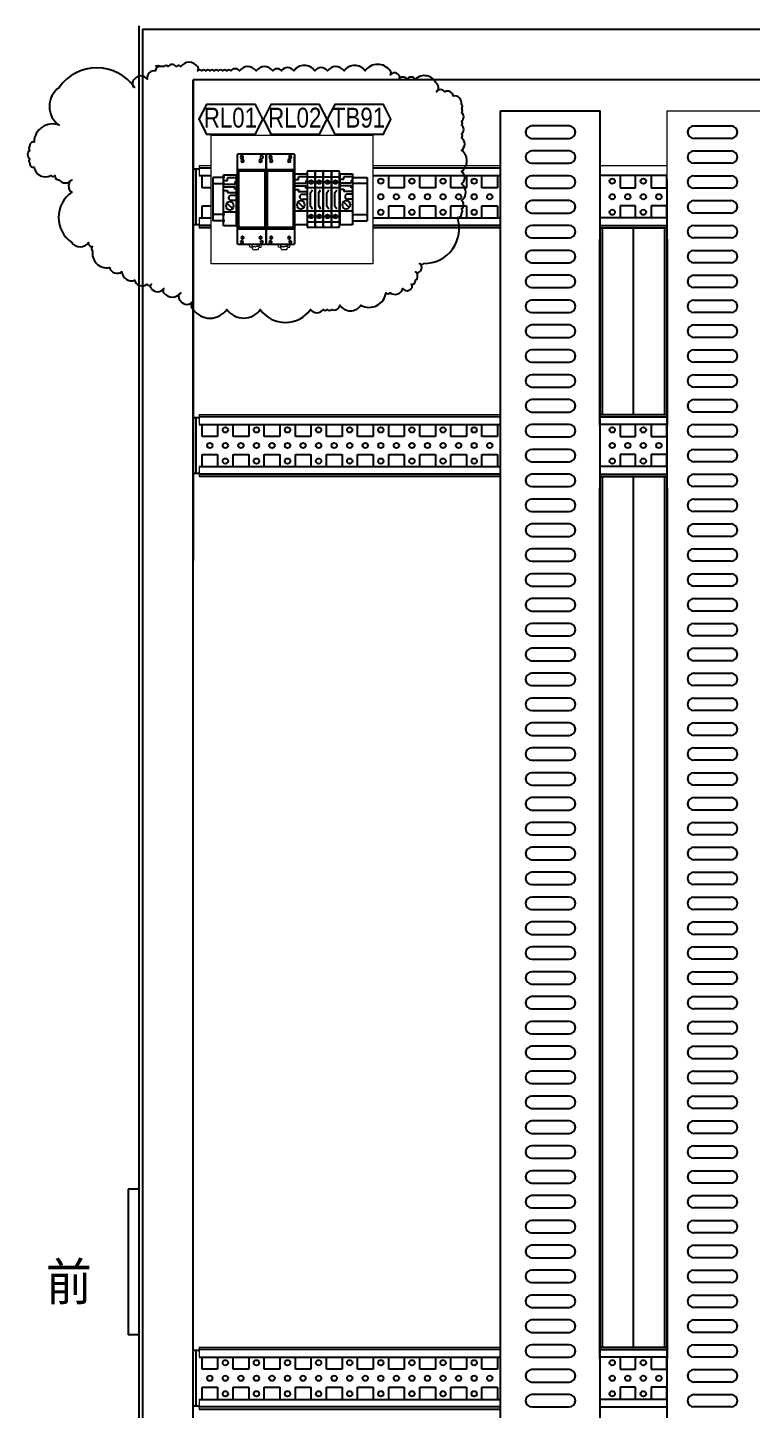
# Model space of a CAD drawing. Extents: x 81444 to 119867, y -54816 to -29062.
# Drawn here: x 102136 to 102717, y -30848 to -29737 of the extents above; entities that cross this region are included whole.
import ezdxf
from ezdxf.lldxf.tags import DXFTag

# ---------------------------------------------------------------- set-up
doc = ezdxf.new("R2010")
doc.units = 0
doc.header["$LTSCALE"] = 100
doc.header["$MEASUREMENT"] = 0
doc.layers.add('PANEL', color=7, linetype='Continuous')
doc.layers.add('Panel Comp', color=7, linetype='Continuous')
doc.layers.add('细实线', color=7, linetype='Continuous', lineweight=20)
doc.styles.add('HZ', font='arial.ttf', dxfattribs={"width": 0.7})
tags = doc.linetypes.add('HIDDEN2', pattern=[0.1875, 0.125, -0.0625]).pattern_tags.tags
tags[6:7] = [DXFTag(74, 4), DXFTag(75, 0), DXFTag(340, '0'), DXFTag(46, 1.0), DXFTag(50, 0.0), DXFTag(44, 0.0), DXFTag(45, 0.0)]
tags[4:5] = [DXFTag(74, 4), DXFTag(75, 0), DXFTag(340, '0'), DXFTag(46, 1.0), DXFTag(50, 0.0), DXFTag(44, 0.0), DXFTag(45, 0.0)]

# ---------------------------------------------------------------- blocks, each defined once
blk = doc.blocks.new('堵头')
at = {"color": 53}
for p, q in [((0, -41), (0, 0)), ((0, 0), (10, 0)), ((10, 0), (10, -41)), ((0, -11), (10, -11)), ((0, -20.6), (4, -20.6)), ((7.3, -18.3), (2.7, -13.8)), ((0, -24.6), (4, -24.6)), ((0, -26.6), (7, -26.6)), ((0, -29.6), (1, -29.6)), ((1, -29.6), (1, -31.6)), ((10, -31.6), (1, -31.6)), ((7, -28.6), (7, -26.6)), ((10, -28.6), (7, -28.6)), ((0, -35.6), (1, -35.6)), ((0, -38.6), (7, -38.6)), ((10, -41), (0, -41)), ((10, -33.6), (1, -33.6)), ((1, -35.6), (1, -33.6)), ((10, -36.6), (7, -36.6)), ((7, -36.6), (7, -38.6))]:
    blk.add_line(p, q, dxfattribs=at)
blk.add_arc((4, -22.6), 2, 270, 90, dxfattribs=at)
blk.add_ellipse((5, -16.1), major_axis=(0, -3.5), ratio=0.857143, start_param=4.712389, end_param=10.995574, dxfattribs=at)
blk = doc.blocks.new('MY2NJ-K')
at = {"lineweight": 0}
for p, q in [((38.5, -10), (36.5, -9.7)), ((38.9, -11.9), (38.5, -10)), ((36.5, -11.5), (38, -11.5)), ((36.5, -17.6), (38, -17.6)), ((38.5, -19.1), (36.5, -19.4)), ((38, -11.5), (38, -14)), ((38, -17.6), (38, -15.1)), ((38.9, -17.2), (38.5, -19.1)), ((40.3, -12.5), (38.9, -11.9)), ((40.3, -16.6), (38.9, -17.2)), ((40.3, -12.5), (40.3, -16.6))]:
    blk.add_line(p, q, dxfattribs=at)
blk.add_arc((38, -14.5), 0.532, 270.5495, 89.4505, dxfattribs=at)
at = {"layer": 'Panel Comp'}
for p, q in [((12, -23), (-34, -23)), ((5.5, -23), (-33.7, -23)), ((5.5, -23), (-33.7, -23)), ((8.6, -23), (-30.6, -23)), ((11, -23), (-28.3, -23))]:
    blk.add_line(p, q, dxfattribs=at)
blk.add_lwpolyline([(36.5, -22), (36.5, -1, 0.414214), (35.5, 0), (-35.5, 0, 0.414214), (-36.5, -1), (-36.5, -22, 0.414214), (-35.5, -23), (35.5, -23, 0.414214)], format="xyb", close=True, dxfattribs=at)
for points in [[(24, -23), (24, 0), (-24, 0), (-24, -23)], [(22.8, -21.9), (22.8, -1.2), (-22.9, -1.2), (-22.9, -21.9)]]:
    blk.add_lwpolyline(points, close=True, dxfattribs=at)
for centre in [(-33.8, -3.6), (-30.8, -4.1), (30.9, -4.1), (34.4, -3.6), (-33.8, -19.5), (-30.8, -18.6), (30.9, -18.6), (34.4, -19.5)]:
    blk.add_circle(centre, 1.09, dxfattribs=at)
blk = doc.blocks.new('Z$W@#31031')
at = {"color": 53}
for p, q in [((0, 45), (0, 0)), ((6.5, 45), (0, 45)), ((6.5, 0), (6.5, 45)), ((0, 40.6), (6.5, 40.6)), ((0, 31.9), (6.5, 31.9)), ((2.6, 27.5), (4.4, 30.1)), ((2.6, 27.6), (2.6, 17.4)), ((0, 13.1), (6.5, 13.1)), ((2.6, 17.5), (4.4, 14.9)), ((0, 4.4), (6.5, 4.4)), ((0, 0), (6.5, 0))]:
    blk.add_line(p, q, dxfattribs=at)
at = {"color": 53, "linetype": 'HIDDEN2'}
for p, q in [((4.1, 35.1), (2.4, 37.5)), ((4.1, 9.9), (2.4, 7.5))]:
    blk.add_line(p, q, dxfattribs=at)
at = {"color": 53}
for centre in [(3.3, 36.3), (3.3, 8.7)]:
    blk.add_circle(centre, 1.5, dxfattribs=at)

msp = doc.modelspace()

# ---------------------------------------------------------------- linework, layer by layer
at = {"color": 7, "linetype": 'Continuous'}
for p, q in [((102570.9, -29816.3), (102540.9, -29816.3)), ((102671.1, -29816.3), (102701.1, -29816.3)), ((102540.9, -29826.3), (102570.9, -29826.3)), ((102701.1, -29826.3), (102671.1, -29826.3)), ((102570.9, -29836.3), (102540.9, -29836.3)), ((102671.1, -29836.3), (102701.1, -29836.3)), ((102268.5, -29850.7), (102273.5, -29850.7)), ((102268.5, -29850.7), (102273.5, -29850.7)), ((102271, -29895.7), (102271, -29850.7)), ((102271, -29895.7), (102271, -29850.7)), ((102283, -29850.2), (102273.5, -29850.2)), ((102515.6, -29850.2), (102413.1, -29850.2)), ((102540.9, -29846.3), (102570.9, -29846.3)), ((102701.1, -29846.3), (102671.1, -29846.3)), ((102273.5, -29856.2), (102283, -29856.2)), ((102275.8, -29866), (102275.8, -29856.2)), ((102413.1, -29856.2), (102515.6, -29856.2)), ((102425.8, -29866), (102425.8, -29856.2)), ((102425.8, -29866), (102425.8, -29856.2)), ((102425.8, -29866), (102425.8, -29856.2)), ((102425.8, -29866), (102425.8, -29856.2)), ((102438.3, -29856.2), (102438.3, -29866)), ((102450.8, -29866), (102450.8, -29856.2)), ((102463.3, -29856.2), (102463.3, -29866)), ((102475.8, -29866), (102475.8, -29856.2)), ((102488.3, -29856.2), (102488.3, -29866)), ((102500.8, -29866), (102500.8, -29856.2)), ((102513.3, -29856.2), (102513.3, -29866)), ((102570.9, -29856.3), (102540.9, -29856.3)), ((102649.6, -29856.2), (102595.6, -29856.2)), ((102611.8, -29856.2), (102611.8, -29866)), ((102624.3, -29866), (102624.3, -29856.2)), ((102636.8, -29856.2), (102636.8, -29866)), ((102649.3, -29866), (102649.3, -29856.2)), ((102649.6, -31604.2), (102649.6, -29859.2)), ((102671.1, -29856.3), (102701.1, -29856.3)), ((102283, -29866), (102275.8, -29866)), ((102438.3, -29866), (102425.8, -29866)), ((102463.3, -29866), (102450.8, -29866)), ((102488.3, -29866), (102475.8, -29866)), ((102513.3, -29866), (102500.8, -29866)), ((102540.9, -29866.3), (102570.9, -29866.3)), ((102611.8, -29866), (102624.3, -29866)), ((102636.8, -29866), (102649.3, -29866)), ((102701.1, -29866.3), (102671.1, -29866.3)), ((102275.8, -29880.5), (102283, -29880.5)), ((102275.8, -29890.2), (102275.8, -29880.5)), ((102425.8, -29880.5), (102438.3, -29880.5)), ((102425.8, -29890.2), (102425.8, -29880.5)), ((102425.8, -29890.2), (102425.8, -29880.5)), ((102425.8, -29890.2), (102425.8, -29880.5)), ((102425.8, -29890.2), (102425.8, -29880.5)), ((102438.3, -29880.5), (102438.3, -29890.2)), ((102450.8, -29880.5), (102463.3, -29880.5)), ((102450.8, -29890.2), (102450.8, -29880.5)), ((102463.3, -29880.5), (102463.3, -29890.2)), ((102475.8, -29880.5), (102488.3, -29880.5)), ((102475.8, -29890.2), (102475.8, -29880.5)), ((102488.3, -29880.5), (102488.3, -29890.2)), ((102500.8, -29880.5), (102513.3, -29880.5)), ((102500.8, -29890.2), (102500.8, -29880.5)), ((102513.3, -29880.5), (102513.3, -29890.2)), ((102570.9, -29876.3), (102540.9, -29876.3)), ((102624.3, -29880.5), (102611.8, -29880.5)), ((102611.8, -29880.5), (102611.8, -29890.2)), ((102624.3, -29890.2), (102624.3, -29880.5)), ((102649.3, -29880.5), (102636.8, -29880.5)), ((102636.8, -29880.5), (102636.8, -29890.2)), ((102649.3, -29890.2), (102649.3, -29880.5)), ((102671.1, -29876.3), (102701.1, -29876.3)), ((102273.5, -29895.7), (102268.5, -29895.7)), ((102273.5, -29895.7), (102268.5, -29895.7)), ((102273.5, -29890.2), (102283, -29890.2)), ((102283, -29896.2), (102273.5, -29896.2)), ((102413.1, -29890.2), (102515.6, -29890.2)), ((102515.6, -29896.2), (102413.1, -29896.2)), ((102540.9, -29886.3), (102570.9, -29886.3)), ((102570.9, -29896.3), (102540.9, -29896.3)), ((102649.6, -29890.2), (102595.6, -29890.2)), ((102595.6, -29896.2), (102649.6, -29896.2)), ((102701.1, -29886.3), (102671.1, -29886.3)), ((102671.1, -29896.3), (102701.1, -29896.3)), ((102283, -29898.2), (102273.5, -29898.2)), ((102515.6, -29898.2), (102413.1, -29898.2)), ((102540.9, -29906.3), (102570.9, -29906.3)), ((102595.6, -29898.2), (102649.6, -29898.2)), ((102595.6, -30057.2), (102595.6, -29907.2)), ((102597.6, -30048.2), (102597.6, -29898.2)), ((102622.6, -30048.2), (102622.6, -29898.2)), ((102622.6, -30048.2), (102622.6, -29898.2)), ((102647.6, -29898.2), (102647.6, -30048.2)), ((102649.6, -29907.2), (102649.6, -30057.2)), ((102701.1, -29906.3), (102671.1, -29906.3)), ((102570.9, -29916.3), (102540.9, -29916.3)), ((102671.1, -29916.3), (102701.1, -29916.3)), ((102540.9, -29926.3), (102570.9, -29926.3)), ((102701.1, -29926.3), (102671.1, -29926.3)), ((102570.9, -29936.3), (102540.9, -29936.3)), ((102671.1, -29936.3), (102701.1, -29936.3)), ((102540.9, -29946.3), (102570.9, -29946.3)), ((102701.1, -29946.3), (102671.1, -29946.3)), ((102570.9, -29956.3), (102540.9, -29956.3)), ((102671.1, -29956.3), (102701.1, -29956.3)), ((102540.9, -29966.3), (102570.9, -29966.3)), ((102701.1, -29966.3), (102671.1, -29966.3)), ((102570.9, -29976.3), (102540.9, -29976.3)), ((102671.1, -29976.3), (102701.1, -29976.3)), ((102540.9, -29986.3), (102570.9, -29986.3)), ((102570.9, -29996.3), (102540.9, -29996.3)), ((102701.1, -29986.3), (102671.1, -29986.3)), ((102671.1, -29996.3), (102701.1, -29996.3)), ((102540.9, -30006.3), (102570.9, -30006.3)), ((102701.1, -30006.3), (102671.1, -30006.3)), ((102570.9, -30016.3), (102540.9, -30016.3)), ((102671.1, -30016.3), (102701.1, -30016.3)), ((102540.9, -30026.3), (102570.9, -30026.3)), ((102701.1, -30026.3), (102671.1, -30026.3)), ((102570.9, -30036.3), (102540.9, -30036.3)), ((102671.1, -30036.3), (102701.1, -30036.3)), ((102268.5, -30050.7), (102273.5, -30050.7)), ((102271, -30095.7), (102271, -30050.7)), ((102515.6, -30050.2), (102273.5, -30050.2)), ((102540.9, -30046.3), (102570.9, -30046.3)), ((102595.6, -30048.2), (102649.6, -30048.2)), ((102595.6, -30050.2), (102649.6, -30050.2)), ((102701.1, -30046.3), (102671.1, -30046.3)), ((102273.5, -30056.2), (102515.6, -30056.2)), ((102275.8, -30066), (102275.8, -30056.2)), ((102288.3, -30056.2), (102288.3, -30066)), ((102300.8, -30066), (102300.8, -30056.2)), ((102313.3, -30056.2), (102313.3, -30066)), ((102325.8, -30066), (102325.8, -30056.2)), ((102338.3, -30056.2), (102338.3, -30066)), ((102350.8, -30066), (102350.8, -30056.2)), ((102363.3, -30056.2), (102363.3, -30066)), ((102375.8, -30066), (102375.8, -30056.2)), ((102388.3, -30056.2), (102388.3, -30066)), ((102400.8, -30066), (102400.8, -30056.2)), ((102413.3, -30056.2), (102413.3, -30066)), ((102425.8, -30066), (102425.8, -30056.2)), ((102438.3, -30056.2), (102438.3, -30066)), ((102450.8, -30066), (102450.8, -30056.2)), ((102463.3, -30056.2), (102463.3, -30066)), ((102475.8, -30066), (102475.8, -30056.2)), ((102488.3, -30056.2), (102488.3, -30066)), ((102500.8, -30066), (102500.8, -30056.2)), ((102513.3, -30056.2), (102513.3, -30066)), ((102570.9, -30056.3), (102540.9, -30056.3)), ((102649.6, -30056.2), (102595.6, -30056.2)), ((102611.8, -30056.2), (102611.8, -30066)), ((102624.3, -30066), (102624.3, -30056.2)), ((102636.8, -30056.2), (102636.8, -30066)), ((102649.3, -30066), (102649.3, -30056.2)), ((102671.1, -30056.3), (102701.1, -30056.3)), ((102288.3, -30066), (102275.8, -30066)), ((102313.3, -30066), (102300.8, -30066)), ((102338.3, -30066), (102325.8, -30066)), ((102363.3, -30066), (102350.8, -30066)), ((102388.3, -30066), (102375.8, -30066)), ((102413.3, -30066), (102400.8, -30066)), ((102438.3, -30066), (102425.8, -30066)), ((102463.3, -30066), (102450.8, -30066)), ((102488.3, -30066), (102475.8, -30066)), ((102513.3, -30066), (102500.8, -30066)), ((102540.9, -30066.3), (102570.9, -30066.3)), ((102611.8, -30066), (102624.3, -30066)), ((102636.8, -30066), (102649.3, -30066)), ((102701.1, -30066.3), (102671.1, -30066.3)), ((102275.8, -30080.5), (102288.3, -30080.5)), ((102275.8, -30090.2), (102275.8, -30080.5)), ((102288.3, -30080.5), (102288.3, -30090.2)), ((102300.8, -30080.5), (102313.3, -30080.5)), ((102300.8, -30090.2), (102300.8, -30080.5)), ((102313.3, -30080.5), (102313.3, -30090.2)), ((102325.8, -30080.5), (102338.3, -30080.5)), ((102325.8, -30090.2), (102325.8, -30080.5)), ((102338.3, -30080.5), (102338.3, -30090.2)), ((102350.8, -30080.5), (102363.3, -30080.5)), ((102350.8, -30090.2), (102350.8, -30080.5)), ((102363.3, -30080.5), (102363.3, -30090.2)), ((102375.8, -30080.5), (102388.3, -30080.5)), ((102375.8, -30090.2), (102375.8, -30080.5)), ((102388.3, -30080.5), (102388.3, -30090.2)), ((102400.8, -30080.5), (102413.3, -30080.5)), ((102400.8, -30090.2), (102400.8, -30080.5)), ((102413.3, -30080.5), (102413.3, -30090.2)), ((102425.8, -30080.5), (102438.3, -30080.5)), ((102425.8, -30090.2), (102425.8, -30080.5)), ((102438.3, -30080.5), (102438.3, -30090.2)), ((102450.8, -30080.5), (102463.3, -30080.5)), ((102450.8, -30090.2), (102450.8, -30080.5)), ((102463.3, -30080.5), (102463.3, -30090.2)), ((102475.8, -30080.5), (102488.3, -30080.5)), ((102475.8, -30090.2), (102475.8, -30080.5)), ((102488.3, -30080.5), (102488.3, -30090.2)), ((102500.8, -30080.5), (102513.3, -30080.5)), ((102500.8, -30090.2), (102500.8, -30080.5)), ((102513.3, -30080.5), (102513.3, -30090.2)), ((102570.9, -30076.3), (102540.9, -30076.3)), ((102624.3, -30080.5), (102611.8, -30080.5)), ((102611.8, -30080.5), (102611.8, -30090.2)), ((102624.3, -30090.2), (102624.3, -30080.5)), ((102649.3, -30080.5), (102636.8, -30080.5)), ((102636.8, -30080.5), (102636.8, -30090.2)), ((102649.3, -30090.2), (102649.3, -30080.5)), ((102671.1, -30076.3), (102701.1, -30076.3)), ((102273.5, -30095.7), (102268.5, -30095.7)), ((102273.5, -30090.2), (102515.6, -30090.2)), ((102515.6, -30096.2), (102273.5, -30096.2)), ((102540.9, -30086.3), (102570.9, -30086.3)), ((102570.9, -30096.3), (102540.9, -30096.3)), ((102649.6, -30090.2), (102595.6, -30090.2)), ((102595.6, -30096.2), (102649.6, -30096.2)), ((102701.1, -30086.3), (102671.1, -30086.3)), ((102671.1, -30096.3), (102701.1, -30096.3)), ((102515.6, -30098.2), (102273.5, -30098.2)), ((102540.9, -30106.3), (102570.9, -30106.3)), ((102595.6, -30098.2), (102649.6, -30098.2)), ((102595.6, -30807.2), (102595.6, -30107.2)), ((102597.6, -30798.2), (102597.6, -30098.2)), ((102622.6, -30798.2), (102622.6, -30098.2)), ((102622.6, -30798.2), (102622.6, -30098.2)), ((102647.6, -30098.2), (102647.6, -30798.2)), ((102649.6, -30107.2), (102649.6, -30807.2)), ((102701.1, -30106.3), (102671.1, -30106.3)), ((102570.9, -30116.3), (102540.9, -30116.3)), ((102671.1, -30116.3), (102701.1, -30116.3)), ((102540.9, -30126.3), (102570.9, -30126.3)), ((102701.1, -30126.3), (102671.1, -30126.3)), ((102570.9, -30136.3), (102540.9, -30136.3)), ((102671.1, -30136.3), (102701.1, -30136.3)), ((102540.9, -30146.3), (102570.9, -30146.3)), ((102701.1, -30146.3), (102671.1, -30146.3)), ((102570.9, -30156.3), (102540.9, -30156.3)), ((102671.1, -30156.3), (102701.1, -30156.3)), ((102540.9, -30166.3), (102570.9, -30166.3)), ((102701.1, -30166.3), (102671.1, -30166.3)), ((102570.9, -30176.3), (102540.9, -30176.3)), ((102671.1, -30176.3), (102701.1, -30176.3)), ((102540.9, -30186.3), (102570.9, -30186.3)), ((102570.9, -30196.3), (102540.9, -30196.3)), ((102701.1, -30186.3), (102671.1, -30186.3)), ((102671.1, -30196.3), (102701.1, -30196.3)), ((102540.9, -30206.3), (102570.9, -30206.3)), ((102701.1, -30206.3), (102671.1, -30206.3)), ((102570.9, -30216.3), (102540.9, -30216.3)), ((102671.1, -30216.3), (102701.1, -30216.3)), ((102540.9, -30226.3), (102570.9, -30226.3)), ((102701.1, -30226.3), (102671.1, -30226.3)), ((102570.9, -30236.3), (102540.9, -30236.3)), ((102671.1, -30236.3), (102701.1, -30236.3)), ((102540.9, -30246.3), (102570.9, -30246.3)), ((102701.1, -30246.3), (102671.1, -30246.3)), ((102570.9, -30256.3), (102540.9, -30256.3)), ((102671.1, -30256.3), (102701.1, -30256.3)), ((102540.9, -30266.3), (102570.9, -30266.3)), ((102701.1, -30266.3), (102671.1, -30266.3)), ((102570.9, -30276.3), (102540.9, -30276.3)), ((102671.1, -30276.3), (102701.1, -30276.3)), ((102540.9, -30286.3), (102570.9, -30286.3)), ((102570.9, -30296.3), (102540.9, -30296.3)), ((102701.1, -30286.3), (102671.1, -30286.3)), ((102671.1, -30296.3), (102701.1, -30296.3)), ((102540.9, -30306.3), (102570.9, -30306.3)), ((102701.1, -30306.3), (102671.1, -30306.3)), ((102570.9, -30316.3), (102540.9, -30316.3)), ((102671.1, -30316.3), (102701.1, -30316.3)), ((102540.9, -30326.3), (102570.9, -30326.3)), ((102701.1, -30326.3), (102671.1, -30326.3)), ((102570.9, -30336.3), (102540.9, -30336.3)), ((102671.1, -30336.3), (102701.1, -30336.3)), ((102540.9, -30346.3), (102570.9, -30346.3)), ((102701.1, -30346.3), (102671.1, -30346.3)), ((102570.9, -30356.3), (102540.9, -30356.3)), ((102671.1, -30356.3), (102701.1, -30356.3)), ((102540.9, -30366.3), (102570.9, -30366.3)), ((102701.1, -30366.3), (102671.1, -30366.3)), ((102570.9, -30376.3), (102540.9, -30376.3)), ((102671.1, -30376.3), (102701.1, -30376.3)), ((102540.9, -30386.3), (102570.9, -30386.3)), ((102570.9, -30396.3), (102540.9, -30396.3)), ((102701.1, -30386.3), (102671.1, -30386.3)), ((102671.1, -30396.3), (102701.1, -30396.3)), ((102540.9, -30406.3), (102570.9, -30406.3)), ((102701.1, -30406.3), (102671.1, -30406.3)), ((102570.9, -30416.3), (102540.9, -30416.3)), ((102671.1, -30416.3), (102701.1, -30416.3)), ((102540.9, -30426.3), (102570.9, -30426.3)), ((102701.1, -30426.3), (102671.1, -30426.3)), ((102570.9, -30436.3), (102540.9, -30436.3)), ((102671.1, -30436.3), (102701.1, -30436.3)), ((102540.9, -30446.3), (102570.9, -30446.3)), ((102701.1, -30446.3), (102671.1, -30446.3)), ((102570.9, -30456.3), (102540.9, -30456.3)), ((102671.1, -30456.3), (102701.1, -30456.3)), ((102540.9, -30466.3), (102570.9, -30466.3)), ((102701.1, -30466.3), (102671.1, -30466.3)), ((102570.9, -30476.3), (102540.9, -30476.3)), ((102671.1, -30476.3), (102701.1, -30476.3)), ((102540.9, -30486.3), (102570.9, -30486.3)), ((102570.9, -30496.3), (102540.9, -30496.3)), ((102701.1, -30486.3), (102671.1, -30486.3)), ((102671.1, -30496.3), (102701.1, -30496.3)), ((102540.9, -30506.3), (102570.9, -30506.3)), ((102701.1, -30506.3), (102671.1, -30506.3)), ((102570.9, -30516.3), (102540.9, -30516.3)), ((102671.1, -30516.3), (102701.1, -30516.3)), ((102540.9, -30526.3), (102570.9, -30526.3)), ((102701.1, -30526.3), (102671.1, -30526.3)), ((102570.9, -30536.3), (102540.9, -30536.3)), ((102671.1, -30536.3), (102701.1, -30536.3)), ((102540.9, -30546.3), (102570.9, -30546.3)), ((102701.1, -30546.3), (102671.1, -30546.3)), ((102570.9, -30556.3), (102540.9, -30556.3)), ((102671.1, -30556.3), (102701.1, -30556.3)), ((102540.9, -30566.3), (102570.9, -30566.3)), ((102701.1, -30566.3), (102671.1, -30566.3)), ((102570.9, -30576.3), (102540.9, -30576.3)), ((102671.1, -30576.3), (102701.1, -30576.3)), ((102540.9, -30586.3), (102570.9, -30586.3)), ((102570.9, -30596.3), (102540.9, -30596.3)), ((102701.1, -30586.3), (102671.1, -30586.3)), ((102671.1, -30596.3), (102701.1, -30596.3)), ((102540.9, -30606.3), (102570.9, -30606.3)), ((102701.1, -30606.3), (102671.1, -30606.3)), ((102570.9, -30616.3), (102540.9, -30616.3)), ((102671.1, -30616.3), (102701.1, -30616.3)), ((102540.9, -30626.3), (102570.9, -30626.3)), ((102701.1, -30626.3), (102671.1, -30626.3)), ((102570.9, -30636.3), (102540.9, -30636.3)), ((102671.1, -30636.3), (102701.1, -30636.3)), ((102540.9, -30646.3), (102570.9, -30646.3)), ((102701.1, -30646.3), (102671.1, -30646.3)), ((102570.9, -30656.3), (102540.9, -30656.3)), ((102671.1, -30656.3), (102701.1, -30656.3)), ((102540.9, -30666.3), (102570.9, -30666.3)), ((102701.1, -30666.3), (102671.1, -30666.3)), ((102570.9, -30676.3), (102540.9, -30676.3)), ((102671.1, -30676.3), (102701.1, -30676.3)), ((102540.9, -30686.3), (102570.9, -30686.3)), ((102570.9, -30696.3), (102540.9, -30696.3)), ((102701.1, -30686.3), (102671.1, -30686.3)), ((102671.1, -30696.3), (102701.1, -30696.3)), ((102540.9, -30706.3), (102570.9, -30706.3)), ((102701.1, -30706.3), (102671.1, -30706.3)), ((102570.9, -30716.3), (102540.9, -30716.3)), ((102671.1, -30716.3), (102701.1, -30716.3)), ((102540.9, -30726.3), (102570.9, -30726.3)), ((102701.1, -30726.3), (102671.1, -30726.3)), ((102570.9, -30736.3), (102540.9, -30736.3)), ((102671.1, -30736.3), (102701.1, -30736.3)), ((102540.9, -30746.3), (102570.9, -30746.3)), ((102701.1, -30746.3), (102671.1, -30746.3)), ((102570.9, -30756.3), (102540.9, -30756.3)), ((102671.1, -30756.3), (102701.1, -30756.3)), ((102540.9, -30766.3), (102570.9, -30766.3)), ((102701.1, -30766.3), (102671.1, -30766.3)), ((102570.9, -30776.3), (102540.9, -30776.3)), ((102671.1, -30776.3), (102701.1, -30776.3)), ((102540.9, -30786.3), (102570.9, -30786.3)), ((102570.9, -30796.3), (102540.9, -30796.3)), ((102701.1, -30786.3), (102671.1, -30786.3)), ((102671.1, -30796.3), (102701.1, -30796.3)), ((102268.5, -30800.7), (102273.5, -30800.7)), ((102271, -30845.7), (102271, -30800.7)), ((102515.6, -30800.2), (102273.5, -30800.2)), ((102273.5, -30806.2), (102515.6, -30806.2)), ((102275.8, -30816), (102275.8, -30806.2)), ((102288.3, -30806.2), (102288.3, -30816)), ((102300.8, -30816), (102300.8, -30806.2)), ((102313.3, -30806.2), (102313.3, -30816)), ((102325.8, -30816), (102325.8, -30806.2)), ((102338.3, -30806.2), (102338.3, -30816)), ((102350.8, -30816), (102350.8, -30806.2)), ((102363.3, -30806.2), (102363.3, -30816)), ((102375.8, -30816), (102375.8, -30806.2)), ((102388.3, -30806.2), (102388.3, -30816)), ((102400.8, -30816), (102400.8, -30806.2)), ((102413.3, -30806.2), (102413.3, -30816)), ((102425.8, -30816), (102425.8, -30806.2)), ((102438.3, -30806.2), (102438.3, -30816)), ((102450.8, -30816), (102450.8, -30806.2)), ((102463.3, -30806.2), (102463.3, -30816)), ((102475.8, -30816), (102475.8, -30806.2)), ((102488.3, -30806.2), (102488.3, -30816)), ((102500.8, -30816), (102500.8, -30806.2)), ((102513.3, -30806.2), (102513.3, -30816)), ((102540.9, -30806.3), (102570.9, -30806.3)), ((102595.6, -30798.2), (102649.6, -30798.2)), ((102595.6, -30800.2), (102649.6, -30800.2)), ((102649.6, -30806.2), (102595.6, -30806.2)), ((102611.8, -30806.2), (102611.8, -30816)), ((102624.3, -30816), (102624.3, -30806.2)), ((102636.8, -30806.2), (102636.8, -30816)), ((102649.3, -30816), (102649.3, -30806.2)), ((102701.1, -30806.3), (102671.1, -30806.3)), ((102288.3, -30816), (102275.8, -30816)), ((102313.3, -30816), (102300.8, -30816)), ((102338.3, -30816), (102325.8, -30816)), ((102363.3, -30816), (102350.8, -30816)), ((102388.3, -30816), (102375.8, -30816)), ((102413.3, -30816), (102400.8, -30816)), ((102438.3, -30816), (102425.8, -30816)), ((102463.3, -30816), (102450.8, -30816)), ((102488.3, -30816), (102475.8, -30816)), ((102513.3, -30816), (102500.8, -30816)), ((102570.9, -30816.3), (102540.9, -30816.3)), ((102611.8, -30816), (102624.3, -30816)), ((102636.8, -30816), (102649.3, -30816)), ((102671.1, -30816.3), (102701.1, -30816.3)), ((102540.9, -30826.3), (102570.9, -30826.3)), ((102701.1, -30826.3), (102671.1, -30826.3)), ((102273.5, -30840.2), (102515.6, -30840.2)), ((102275.8, -30830.5), (102288.3, -30830.5)), ((102275.8, -30840.2), (102275.8, -30830.5)), ((102288.3, -30830.5), (102288.3, -30840.2)), ((102300.8, -30830.5), (102313.3, -30830.5)), ((102300.8, -30840.2), (102300.8, -30830.5)), ((102313.3, -30830.5), (102313.3, -30840.2)), ((102325.8, -30830.5), (102338.3, -30830.5)), ((102325.8, -30840.2), (102325.8, -30830.5)), ((102338.3, -30830.5), (102338.3, -30840.2)), ((102350.8, -30830.5), (102363.3, -30830.5)), ((102350.8, -30840.2), (102350.8, -30830.5)), ((102363.3, -30830.5), (102363.3, -30840.2)), ((102375.8, -30830.5), (102388.3, -30830.5)), ((102375.8, -30840.2), (102375.8, -30830.5)), ((102388.3, -30830.5), (102388.3, -30840.2)), ((102400.8, -30830.5), (102413.3, -30830.5)), ((102400.8, -30840.2), (102400.8, -30830.5)), ((102413.3, -30830.5), (102413.3, -30840.2)), ((102425.8, -30830.5), (102438.3, -30830.5)), ((102425.8, -30840.2), (102425.8, -30830.5)), ((102438.3, -30830.5), (102438.3, -30840.2)), ((102450.8, -30830.5), (102463.3, -30830.5)), ((102450.8, -30840.2), (102450.8, -30830.5)), ((102463.3, -30830.5), (102463.3, -30840.2)), ((102475.8, -30830.5), (102488.3, -30830.5)), ((102475.8, -30840.2), (102475.8, -30830.5)), ((102488.3, -30830.5), (102488.3, -30840.2)), ((102500.8, -30830.5), (102513.3, -30830.5)), ((102500.8, -30840.2), (102500.8, -30830.5)), ((102513.3, -30830.5), (102513.3, -30840.2)), ((102570.9, -30836.3), (102540.9, -30836.3)), ((102649.6, -30840.2), (102595.6, -30840.2)), ((102624.3, -30830.5), (102611.8, -30830.5)), ((102611.8, -30830.5), (102611.8, -30840.2)), ((102624.3, -30840.2), (102624.3, -30830.5)), ((102649.3, -30830.5), (102636.8, -30830.5)), ((102636.8, -30830.5), (102636.8, -30840.2)), ((102649.3, -30840.2), (102649.3, -30830.5)), ((102671.1, -30836.3), (102701.1, -30836.3)), ((102273.5, -30845.7), (102268.5, -30845.7)), ((102515.6, -30846.2), (102273.5, -30846.2)), ((102515.6, -30848.2), (102273.5, -30848.2)), ((102540.9, -30846.3), (102570.9, -30846.3)), ((102595.6, -30846.2), (102649.6, -30846.2)), ((102701.1, -30846.3), (102671.1, -30846.3))]:
    msp.add_line(p, q, dxfattribs=at)
at = {"color": 6}
for p, q in [((102294.2, -29857.6), (102284.3, -29857.6)), ((102284.3, -29857.6), (102284.3, -29892.6)), ((102284.3, -29862.6), (102294.2, -29862.6)), ((102396.2, -29857.6), (102408.5, -29857.6)), ((102408.5, -29862.6), (102396.2, -29862.6)), ((102408.5, -29857.6), (102408.5, -29892.6)), ((102294.2, -29887.6), (102284.3, -29887.6)), ((102294.2, -29892.6), (102284.3, -29892.6)), ((102396.2, -29887.6), (102408.5, -29887.6)), ((102396.2, -29892.6), (102408.5, -29892.6))]:
    msp.add_line(p, q, dxfattribs=at)
for p, q in [((102225, -30671.2), (102216.5, -30671.2)), ((102216.5, -30671.2), (102216.5, -30788.2)), ((102225, -30788.2), (102216.5, -30788.2))]:
    msp.add_line(p, q)
at = {"color": 1}
msp.add_lwpolyline([(102238.4, -29768.6, -0.520567), (102238.4, -29768.6, -0.520567), (102241.8, -29768.6, 0.520567), (102238.4, -29772, 0.520567), (102231.6, -29778.7, 0.520567), (102221.5, -29778.7, 0.520567), (102221.5, -29785.4, 0.520567), (102160.9, -29785.4, 0.520567), (102160.9, -29815.7, 0.520567), (102140.7, -29829.2, 0.520567), (102137.3, -29832.6, 0.520567), (102137.3, -29835.9, 0.520567), (102137.3, -29842.7, 0.520567), (102137.3, -29846, 0.520567), (102140.7, -29849.4, 0.520567), (102154.2, -29856.1, 0.520567), (102157.5, -29856.1, 0.520567), (102160.9, -29859.5, 0.520567), (102171, -29859.5, 0.520567), (102171, -29869.6, 0.520567), (102171, -29910, 0.520567), (102184.5, -29910, 0.520567), (102187.8, -29913.3, 0.520567), (102187.8, -29916.7, 0.520567), (102201.3, -29930.2, 0.520567), (102211.4, -29933.5, 0.520567), (102221.5, -29940.3, 0.520567), (102231.6, -29943.6, 0.520567), (102235, -29943.6, 0.520567), (102235, -29947, 0.520567), (102245.1, -29947, 0.520567), (102245.1, -29950.4, 0.520567), (102258.6, -29950.4, 0.520567), (102258.6, -29957.1, 0.520567), (102268.7, -29957.1, 0.520567), (102268.7, -29963.8, 0.520567), (102295.7, -29963.8, 0.520567), (102322.6, -29963.8, 0.520567), (102363, -29963.8, 0.520567), (102373.1, -29963.8, 0.520567), (102376.5, -29963.8, 0.520567), (102379.9, -29963.8, 0.520567), (102386.6, -29960.5, 0.520567), (102403.5, -29960.5, 0.520567), (102423.7, -29950.4, 0.520567), (102427, -29950.4, 0.520567), (102437.2, -29947, 0.520567), (102443.9, -29947, 0.520567), (102443.9, -29943.6, 0.520567), (102447.3, -29940.3, 0.520567), (102447.3, -29933.5, 0.520567), (102450.6, -29933.5, 0.520567), (102450.6, -29926.8, 0.520567), (102454, -29926.8, 0.520567), (102481, -29889.8, 0.520567), (102484.3, -29886.4, 0.520567), (102484.3, -29883, 0.520567), (102484.3, -29876.3, 0.520567), (102484.3, -29862.8, 0.520567), (102484.3, -29852.8, 0.520567), (102484.3, -29835.9, 0.520567), (102484.3, -29825.8, 0.520567), (102484.3, -29822.5, 0.520567), (102484.3, -29815.7, 0.520567), (102484.3, -29812.4, 0.520567), (102484.3, -29805.6, 0.520567), (102484.3, -29802.3, 0.520567), (102484.3, -29798.9, 0.520567), (102477.6, -29792.2, 0.520567), (102470.8, -29788.8, 0.520567), (102464.1, -29788.8, 0.520567), (102464.1, -29782.1, 0.520567), (102447.3, -29778.7, 0.520567), (102440.5, -29778.7, 0.520567), (102433.8, -29778.7, 0.520567), (102433.8, -29775.3, 0.520567), (102427, -29775.3, 0.520567), (102427, -29772, 0.520567), (102406.8, -29772, 0.520567), (102390, -29772, 0.520567), (102376.5, -29772, 0.520567), (102366.4, -29772, 0.520567), (102349.6, -29772, 0.520567), (102339.5, -29772, 0.520567), (102332.7, -29772, 0.520567), (102319.2, -29772, 0.520567), (102305.8, -29772, 0.520567), (102299, -29772, 0.520567), (102295.7, -29772, 0.520567), (102292.3, -29772, 0.520567), (102288.9, -29772, 0.520567), (102285.5, -29772, 0.520567), (102282.2, -29772, 0.520567), (102278.8, -29772, 0.520567), (102275.4, -29772, 0.520567), (102272.1, -29772, 0.520567), (102272.1, -29768.6, 0.520567), (102258.6, -29768.6, 0.520567), (102255.2, -29768.6, 0.520567), (102248.5, -29768.6, 0.520567), (102245.1, -29768.6)], format="xyb", close=True, dxfattribs=at)
at = {"color": 3}
for points in [[(102318.6, -29798.9), (102279.4, -29798.9), (102273.3, -29810.9), (102279.4, -29823), (102318.6, -29823), (102324.6, -29810.9), (102318.6, -29798.9)], [(102370.3, -29798.9), (102331.1, -29798.9), (102325.1, -29810.9), (102331.1, -29823), (102370.3, -29823), (102376.3, -29810.9), (102370.3, -29798.9)], [(102421.6, -29798.9), (102382.4, -29798.9), (102376.3, -29810.9), (102382.4, -29823), (102421.6, -29823), (102427.6, -29810.9), (102421.6, -29798.9)]]:
    msp.add_lwpolyline(points, dxfattribs=at)
at = {"color": 7}
msp.add_lwpolyline([(102515.6, -29804.2), (102595.6, -29804.2), (102595.6, -31604.2), (102515.6, -31604.2)], close=True, dxfattribs=at)
at = {"color": 7, "linetype": 'Continuous'}
for centre in [(102419.5, -29860.7), (102419.5, -29860.7), (102419.5, -29860.7), (102419.5, -29860.7), (102419.5, -29860.7), (102444.5, -29860.7), (102444.5, -29860.7), (102469.5, -29860.7), (102469.5, -29860.7), (102494.5, -29860.7), (102494.5, -29860.7), (102605.5, -29860.7), (102630.5, -29860.7), (102419.5, -29873.2), (102419.5, -29873.2), (102419.5, -29873.2), (102419.5, -29873.2), (102419.5, -29873.2), (102432, -29873.2), (102444.5, -29873.2), (102444.5, -29873.2), (102457, -29873.2), (102469.5, -29873.2), (102469.5, -29873.2), (102482, -29873.2), (102494.5, -29873.2), (102494.5, -29873.2), (102507, -29873.2), (102605.5, -29873.2), (102618, -29873.2), (102630.5, -29873.2), (102643, -29873.2), (102419.5, -29885.7), (102419.5, -29885.7), (102419.5, -29885.7), (102419.5, -29885.7), (102419.5, -29885.7), (102444.5, -29885.7), (102444.5, -29885.7), (102469.5, -29885.7), (102469.5, -29885.7), (102494.5, -29885.7), (102494.5, -29885.7), (102605.5, -29885.7), (102630.5, -29885.7), (102294.5, -30060.7), (102294.5, -30060.7), (102319.5, -30060.7), (102319.5, -30060.7), (102344.5, -30060.7), (102344.5, -30060.7), (102369.5, -30060.7), (102369.5, -30060.7), (102394.5, -30060.7), (102394.5, -30060.7), (102419.5, -30060.7), (102419.5, -30060.7), (102444.5, -30060.7), (102444.5, -30060.7), (102469.5, -30060.7), (102469.5, -30060.7), (102494.5, -30060.7), (102494.5, -30060.7), (102605.5, -30060.7), (102630.5, -30060.7), (102282, -30073.2), (102294.5, -30073.2), (102294.5, -30073.2), (102307, -30073.2), (102319.5, -30073.2), (102319.5, -30073.2), (102332, -30073.2), (102344.5, -30073.2), (102344.5, -30073.2), (102357, -30073.2), (102369.5, -30073.2), (102369.5, -30073.2), (102382, -30073.2), (102394.5, -30073.2), (102394.5, -30073.2), (102407, -30073.2), (102419.5, -30073.2), (102419.5, -30073.2), (102432, -30073.2), (102444.5, -30073.2), (102444.5, -30073.2), (102457, -30073.2), (102469.5, -30073.2), (102469.5, -30073.2), (102482, -30073.2), (102494.5, -30073.2), (102494.5, -30073.2), (102507, -30073.2), (102605.5, -30073.2), (102618, -30073.2), (102630.5, -30073.2), (102643, -30073.2), (102294.5, -30085.7), (102294.5, -30085.7), (102319.5, -30085.7), (102319.5, -30085.7), (102344.5, -30085.7), (102344.5, -30085.7), (102369.5, -30085.7), (102369.5, -30085.7), (102394.5, -30085.7), (102394.5, -30085.7), (102419.5, -30085.7), (102419.5, -30085.7), (102444.5, -30085.7), (102444.5, -30085.7), (102469.5, -30085.7), (102469.5, -30085.7), (102494.5, -30085.7), (102494.5, -30085.7), (102605.5, -30085.7), (102630.5, -30085.7), (102294.5, -30810.7), (102294.5, -30810.7), (102319.5, -30810.7), (102319.5, -30810.7), (102344.5, -30810.7), (102344.5, -30810.7), (102369.5, -30810.7), (102369.5, -30810.7), (102394.5, -30810.7), (102394.5, -30810.7), (102419.5, -30810.7), (102419.5, -30810.7), (102444.5, -30810.7), (102444.5, -30810.7), (102469.5, -30810.7), (102469.5, -30810.7), (102494.5, -30810.7), (102494.5, -30810.7), (102605.5, -30810.7), (102630.5, -30810.7), (102282, -30823.2), (102294.5, -30823.2), (102294.5, -30823.2), (102307, -30823.2), (102319.5, -30823.2), (102319.5, -30823.2), (102332, -30823.2), (102344.5, -30823.2), (102344.5, -30823.2), (102357, -30823.2), (102369.5, -30823.2), (102369.5, -30823.2), (102382, -30823.2), (102394.5, -30823.2), (102394.5, -30823.2), (102407, -30823.2), (102419.5, -30823.2), (102419.5, -30823.2), (102432, -30823.2), (102444.5, -30823.2), (102444.5, -30823.2), (102457, -30823.2), (102469.5, -30823.2), (102469.5, -30823.2), (102482, -30823.2), (102494.5, -30823.2), (102494.5, -30823.2), (102507, -30823.2), (102605.5, -30823.2), (102618, -30823.2), (102630.5, -30823.2), (102643, -30823.2), (102294.5, -30835.7), (102294.5, -30835.7), (102319.5, -30835.7), (102319.5, -30835.7), (102344.5, -30835.7), (102344.5, -30835.7), (102369.5, -30835.7), (102369.5, -30835.7), (102394.5, -30835.7), (102394.5, -30835.7), (102419.5, -30835.7), (102419.5, -30835.7), (102444.5, -30835.7), (102444.5, -30835.7), (102469.5, -30835.7), (102469.5, -30835.7), (102494.5, -30835.7), (102494.5, -30835.7), (102605.5, -30835.7), (102630.5, -30835.7)]:
    msp.add_circle(centre, 2.15, dxfattribs=at)
for centre, start, end in [((102540.9, -29821.3), 90, 270), ((102570.9, -29821.3), 270, 90), ((102671.1, -29821.3), 90, 270), ((102701.1, -29821.3), 270, 90), ((102540.9, -29841.3), 90, 270), ((102570.9, -29841.3), 270, 90), ((102671.1, -29841.3), 90, 270), ((102701.1, -29841.3), 270, 90), ((102540.9, -29861.3), 90, 270), ((102570.9, -29861.3), 270, 90), ((102671.1, -29861.3), 90, 270), ((102701.1, -29861.3), 270, 90), ((102540.9, -29881.3), 90, 270), ((102570.9, -29881.3), 270, 90), ((102671.1, -29881.3), 90, 270), ((102701.1, -29881.3), 270, 90), ((102540.9, -29901.3), 90, 270), ((102570.9, -29901.3), 270, 90), ((102671.1, -29901.3), 90, 270), ((102701.1, -29901.3), 270, 90), ((102540.9, -29921.3), 90, 270), ((102570.9, -29921.3), 270, 90), ((102671.1, -29921.3), 90, 270), ((102701.1, -29921.3), 270, 90), ((102540.9, -29941.3), 90, 270), ((102570.9, -29941.3), 270, 90), ((102671.1, -29941.3), 90, 270), ((102701.1, -29941.3), 270, 90), ((102540.9, -29961.3), 90, 270), ((102570.9, -29961.3), 270, 90), ((102671.1, -29961.3), 90, 270), ((102701.1, -29961.3), 270, 90), ((102540.9, -29981.3), 90, 270), ((102570.9, -29981.3), 270, 90), ((102671.1, -29981.3), 90, 270), ((102701.1, -29981.3), 270, 90), ((102540.9, -30001.3), 90, 270), ((102570.9, -30001.3), 270, 90), ((102671.1, -30001.3), 90, 270), ((102701.1, -30001.3), 270, 90), ((102540.9, -30021.3), 90, 270), ((102570.9, -30021.3), 270, 90), ((102671.1, -30021.3), 90, 270), ((102701.1, -30021.3), 270, 90), ((102540.9, -30041.3), 90, 270), ((102570.9, -30041.3), 270, 90), ((102671.1, -30041.3), 90, 270), ((102701.1, -30041.3), 270, 90), ((102540.9, -30061.3), 90, 270), ((102570.9, -30061.3), 270, 90), ((102671.1, -30061.3), 90, 270), ((102701.1, -30061.3), 270, 90), ((102540.9, -30081.3), 90, 270), ((102570.9, -30081.3), 270, 90), ((102671.1, -30081.3), 90, 270), ((102701.1, -30081.3), 270, 90), ((102540.9, -30101.3), 90, 270), ((102570.9, -30101.3), 270, 90), ((102671.1, -30101.3), 90, 270), ((102701.1, -30101.3), 270, 90), ((102540.9, -30121.3), 90, 270), ((102570.9, -30121.3), 270, 90), ((102671.1, -30121.3), 90, 270), ((102701.1, -30121.3), 270, 90), ((102540.9, -30141.3), 90, 270), ((102570.9, -30141.3), 270, 90), ((102671.1, -30141.3), 90, 270), ((102701.1, -30141.3), 270, 90), ((102540.9, -30161.3), 90, 270), ((102570.9, -30161.3), 270, 90), ((102671.1, -30161.3), 90, 270), ((102701.1, -30161.3), 270, 90), ((102540.9, -30181.3), 90, 270), ((102570.9, -30181.3), 270, 90), ((102671.1, -30181.3), 90, 270), ((102701.1, -30181.3), 270, 90), ((102540.9, -30201.3), 90, 270), ((102570.9, -30201.3), 270, 90), ((102671.1, -30201.3), 90, 270), ((102701.1, -30201.3), 270, 90), ((102540.9, -30221.3), 90, 270), ((102570.9, -30221.3), 270, 90), ((102671.1, -30221.3), 90, 270), ((102701.1, -30221.3), 270, 90), ((102540.9, -30241.3), 90, 270), ((102570.9, -30241.3), 270, 90), ((102671.1, -30241.3), 90, 270), ((102701.1, -30241.3), 270, 90), ((102540.9, -30261.3), 90, 270), ((102570.9, -30261.3), 270, 90), ((102671.1, -30261.3), 90, 270), ((102701.1, -30261.3), 270, 90), ((102540.9, -30281.3), 90, 270), ((102570.9, -30281.3), 270, 90), ((102671.1, -30281.3), 90, 270), ((102701.1, -30281.3), 270, 90), ((102540.9, -30301.3), 90, 270), ((102570.9, -30301.3), 270, 90), ((102671.1, -30301.3), 90, 270), ((102701.1, -30301.3), 270, 90), ((102540.9, -30321.3), 90, 270), ((102570.9, -30321.3), 270, 90), ((102671.1, -30321.3), 90, 270), ((102701.1, -30321.3), 270, 90), ((102540.9, -30341.3), 90, 270), ((102570.9, -30341.3), 270, 90), ((102671.1, -30341.3), 90, 270), ((102701.1, -30341.3), 270, 90), ((102540.9, -30361.3), 90, 270), ((102570.9, -30361.3), 270, 90), ((102671.1, -30361.3), 90, 270), ((102701.1, -30361.3), 270, 90), ((102540.9, -30381.3), 90, 270), ((102570.9, -30381.3), 270, 90), ((102671.1, -30381.3), 90, 270), ((102701.1, -30381.3), 270, 90), ((102540.9, -30401.3), 90, 270), ((102570.9, -30401.3), 270, 90), ((102671.1, -30401.3), 90, 270), ((102701.1, -30401.3), 270, 90), ((102540.9, -30421.3), 90, 270), ((102570.9, -30421.3), 270, 90), ((102671.1, -30421.3), 90, 270), ((102701.1, -30421.3), 270, 90), ((102540.9, -30441.3), 90, 270), ((102570.9, -30441.3), 270, 90), ((102671.1, -30441.3), 90, 270), ((102701.1, -30441.3), 270, 90), ((102540.9, -30461.3), 90, 270), ((102570.9, -30461.3), 270, 90), ((102671.1, -30461.3), 90, 270), ((102701.1, -30461.3), 270, 90), ((102540.9, -30481.3), 90, 270), ((102570.9, -30481.3), 270, 90), ((102671.1, -30481.3), 90, 270), ((102701.1, -30481.3), 270, 90), ((102540.9, -30501.3), 90, 270), ((102570.9, -30501.3), 270, 90), ((102671.1, -30501.3), 90, 270), ((102701.1, -30501.3), 270, 90), ((102540.9, -30521.3), 90, 270), ((102570.9, -30521.3), 270, 90), ((102671.1, -30521.3), 90, 270), ((102701.1, -30521.3), 270, 90), ((102540.9, -30541.3), 90, 270), ((102570.9, -30541.3), 270, 90), ((102671.1, -30541.3), 90, 270), ((102701.1, -30541.3), 270, 90), ((102540.9, -30561.3), 90, 270), ((102570.9, -30561.3), 270, 90), ((102671.1, -30561.3), 90, 270), ((102701.1, -30561.3), 270, 90), ((102540.9, -30581.3), 90, 270), ((102570.9, -30581.3), 270, 90), ((102671.1, -30581.3), 90, 270), ((102701.1, -30581.3), 270, 90), ((102540.9, -30601.3), 90, 270), ((102570.9, -30601.3), 270, 90), ((102671.1, -30601.3), 90, 270), ((102701.1, -30601.3), 270, 90), ((102540.9, -30621.3), 90, 270), ((102570.9, -30621.3), 270, 90), ((102671.1, -30621.3), 90, 270), ((102701.1, -30621.3), 270, 90), ((102540.9, -30641.3), 90, 270), ((102570.9, -30641.3), 270, 90), ((102671.1, -30641.3), 90, 270), ((102701.1, -30641.3), 270, 90), ((102540.9, -30661.3), 90, 270), ((102570.9, -30661.3), 270, 90), ((102671.1, -30661.3), 90, 270), ((102701.1, -30661.3), 270, 90), ((102540.9, -30681.3), 90, 270), ((102570.9, -30681.3), 270, 90), ((102671.1, -30681.3), 90, 270), ((102701.1, -30681.3), 270, 90), ((102540.9, -30701.3), 90, 270), ((102570.9, -30701.3), 270, 90), ((102671.1, -30701.3), 90, 270), ((102701.1, -30701.3), 270, 90), ((102540.9, -30721.3), 90, 270), ((102570.9, -30721.3), 270, 90), ((102671.1, -30721.3), 90, 270), ((102701.1, -30721.3), 270, 90), ((102540.9, -30741.3), 90, 270), ((102570.9, -30741.3), 270, 90), ((102671.1, -30741.3), 90, 270), ((102701.1, -30741.3), 270, 90), ((102540.9, -30761.3), 90, 270), ((102570.9, -30761.3), 270, 90), ((102671.1, -30761.3), 90, 270), ((102701.1, -30761.3), 270, 90), ((102540.9, -30781.3), 90, 270), ((102570.9, -30781.3), 270, 90), ((102671.1, -30781.3), 90, 270), ((102701.1, -30781.3), 270, 90), ((102540.9, -30801.3), 90, 270), ((102570.9, -30801.3), 270, 90), ((102671.1, -30801.3), 90, 270), ((102701.1, -30801.3), 270, 90), ((102540.9, -30821.3), 90, 270), ((102570.9, -30821.3), 270, 90), ((102671.1, -30821.3), 90, 270), ((102701.1, -30821.3), 270, 90), ((102540.9, -30841.3), 90, 270), ((102570.9, -30841.3), 270, 90), ((102671.1, -30841.3), 90, 270), ((102701.1, -30841.3), 270, 90)]:
    msp.add_arc(centre, 5, start, end, dxfattribs=at)
at = {"layer": 'PANEL', "color": 7}
for p, q in [((102225, -29735.7), (102225, -31735.7)), ((102228, -29738.7), (102228, -31732.7)), ((103022, -29738.7), (102228, -29738.7)), ((102981.5, -29779.2), (102268.5, -29779.2)), ((102268.5, -29779.2), (102268.5, -30165.7)), ((102268.5, -30556.7), (102268.5, -29779.2)), ((102268.5, -31692.2), (102268.5, -30556.7))]:
    msp.add_line(p, q, dxfattribs=at)
at = {"layer": '细实线'}
for p, q in [((102273.5, -29848.2), (102273.5, -29856.2)), ((102273.5, -29848.2), (102283, -29848.2)), ((102273.5, -29848.2), (102273.5, -29856.2)), ((102413.1, -29848.2), (102515.6, -29848.2)), ((102595.6, -29848.2), (102649.6, -29848.2)), ((102273.5, -29890.2), (102273.5, -29898.2)), ((102273.5, -29890.2), (102273.5, -29898.2)), ((102273.5, -30048.2), (102515.6, -30048.2)), ((102273.5, -30048.2), (102273.5, -30056.2)), ((102273.5, -30090.2), (102273.5, -30098.2)), ((102273.5, -30798.2), (102515.6, -30798.2)), ((102273.5, -30798.2), (102273.5, -30806.2)), ((102273.5, -30840.2), (102273.5, -30848.2))]:
    msp.add_line(p, q, dxfattribs=at)
msp.add_lwpolyline([(102649.6, -29804.2), (102729.6, -29804.2), (102729.6, -31604.2), (102649.6, -31604.2)], close=True, dxfattribs=at)
at = {"layer": '细实线', "color": 2}
msp.add_lwpolyline([(102283, -29823.6), (102413.1, -29823.6), (102413.1, -29927.1), (102283, -29927.1)], close=True, dxfattribs=at)

# ---------------------------------------------------------------- block references
at = {"rotation": 180}
for p in [(102303.1, -29896.7), (102360.2, -29895.9), (102396.7, -29895.7)]:
    msp.add_blockref('堵头', p, dxfattribs=at)
at = {"color": 7}
for p in [(102360.2, -29897.7), (102366.7, -29897.7), (102373.2, -29897.7), (102379.7, -29897.7)]:
    msp.add_blockref('Z$W@#31031', p, dxfattribs=at)
at = {"layer": '细实线', "color": 1, "xscale": -1, "rotation": 90}
for p in [(102304.2, -29875.2), (102327.2, -29875.2)]:
    msp.add_blockref('MY2NJ-K', p, dxfattribs=at)

# ---------------------------------------------------------------- texts
at = {"style": 'HZ', "width": 0.8}
for s, p in [('RL01', (102277.2, -29817.6)), ('RL02', (102328.9, -29817.6)), ('TB91', (102380.2, -29817.6))]:
    msp.add_text(s, height=16, dxfattribs=at).set_placement(p)
at = {"color": 7, "style": 'HZ', "width": 0.9}
msp.add_text('前', height=30, dxfattribs=at).set_placement((102150.3, -30760.6))

doc.saveas('drawing.dxf')
